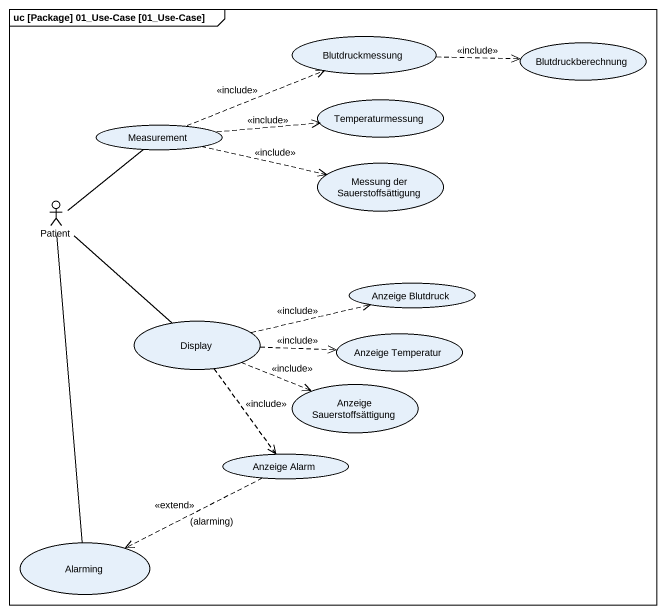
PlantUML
@startuml
mainframe uc [Package] 01_Use-Case [01_Use-Case]
usecase Blutdruckmessung
usecase Blutdruckberechnung
usecase Temperaturmessung
usecase Measurement
usecase "Messung der Sauerstoffsättigung" as Messung_der
actor Patient
usecase "Anzeige Blutdruck" as Anzeige_Blutdruck
usecase Display
usecase "Anzeige Temperatur" as Anzeige_Temperatur
usecase "Anzeige Sauerstoffsättigung" as Anzeige_Sauerstoffsättigung
usecase "Anzeige Alarm" as Anzeige_Alarm
usecase Alarming
Blutdruckmessung .right.> Blutdruckberechnung : <<include>>
Measurement .right.> Blutdruckmessung : <<include>>
Measurement .right.> Temperaturmessung : <<include>>
Measurement .right.> Messung_der : <<include>>
Patient -up- Measurement
Patient -- Display
Patient -- Alarming
Display .right.> Anzeige_Blutdruck : <<include>>
Display .right.> Anzeige_Temperatur : <<include>>
Display .right.> Anzeige_Sauerstoffsättigung : <<include>>
Display ..> Anzeige_Alarm : <<include>>
Anzeige_Alarm .left.> Alarming : <<extend>>\n(alarming)
@enduml
